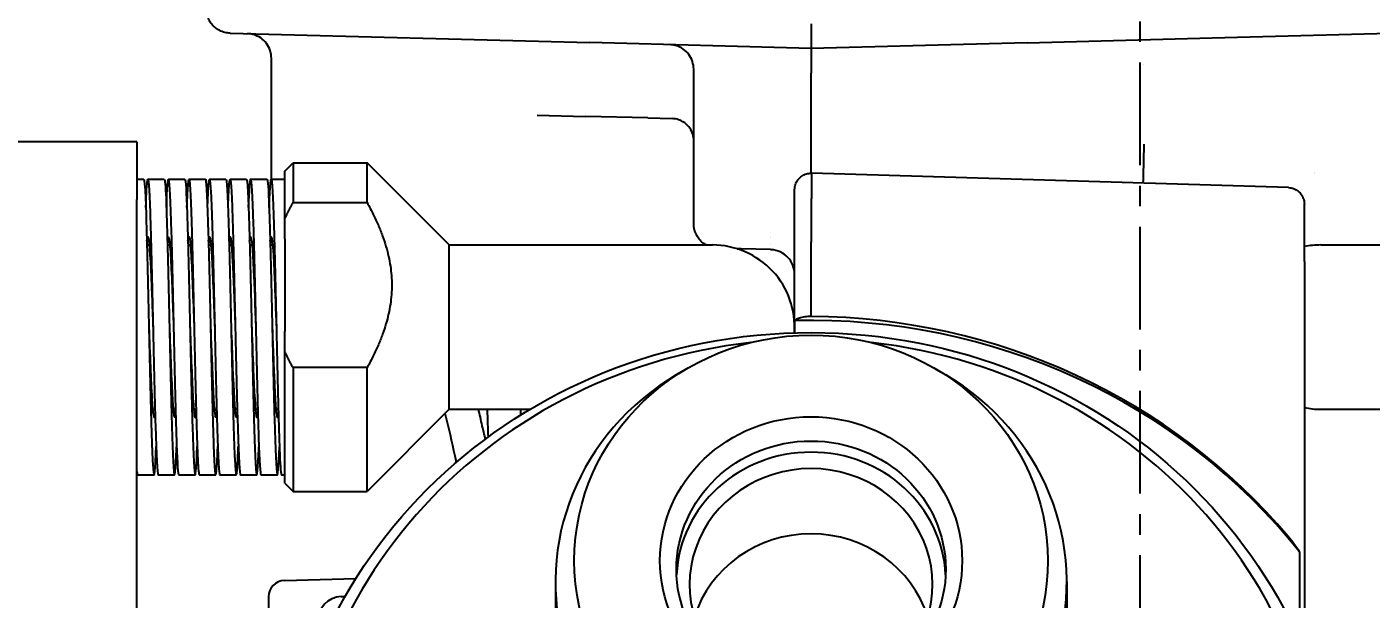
# Model space of a CAD drawing. Header units: millimetres. Extents: x 0 to 7722, y 0 to 5460.
# Drawn here: x 3299.9 to 3381.7, y 1548.6 to 1583.4 of the extents above; entities that cross this region are included whole.
import ezdxf

# ---------------------------------------------------------------- set-up
doc = ezdxf.new("R2010")
doc.units = ezdxf.units.MM
doc.header["$LTSCALE"] = 5
doc.linetypes.add('CENTER', pattern=[2, 1.25, -0.25, 0.25, -0.25])
doc.layers.get('0').update_dxf_attribs({"linetype": 'CONTINUOUS'})
doc.layers.get('Defpoints').update_dxf_attribs({"linetype": 'CONTINUOUS'})
doc.layers.add('1', color=1, linetype='CENTER')
doc.styles.add('DIM', font='romans.shx', dxfattribs={"width": 0.85})
doc.dimstyles.new('KOCPSM$0', dxfattribs={"dimtxt": 3, "dimasz": 2.5, "dimexe": 0.8, "dimexo": 0.8, "dimgap": 0.8, "dimtad": 1, "dimdsep": 46, "dimtxsty": 'DIM', "dimblk": 'CLOSEDBLANK', "dimcen": 0, "dimclrd": 4, "dimclre": 4, "dimclrt": 7, "dimazin": 2, "dimtfac": 1, "dimtmove": 0, "dimatfit": 3, "dimldrblk": 'CLOSEDBLANK', "dimfxl": 1, "dimarcsym": 0})

# ---------------------------------------------------------------- blocks, each defined once
blk = doc.blocks.new('_ClosedBlank')
at = {"color": 0, "linetype": 'ByBlock', "lineweight": -2}
for p, q in [((-1, 0.1667), (0, 0)), ((-1, 0.1667), (-1, -0.1667)), ((0, 0), (-1, -0.1667))]:
    blk.add_line(p, q, dxfattribs=at)
blk = doc.blocks.new('*D14')
at = {"color": 4, "linetype": 'ByBlock', "lineweight": -2, "transparency": 16777216}
for p, q in [((3347.846, 1689.229), (2785.133, 1689.229)), ((2797.133, 572.394), (2797.133, 1651.729)), ((3030.632, 534.894), (2785.133, 534.894))]:
    blk.add_line(p, q, dxfattribs=at)
at = {"layer": 'Defpoints', "color": 0, "transparency": 16777216}
for p in [(2797.133, 1689.229), (3359.846, 1689.229), (3042.632, 534.894)]:
    blk.add_point(p, dxfattribs=at)
at = {"color": 4, "lineweight": -2, "transparency": 16777216, "xscale": 37.5, "yscale": 37.5, "zscale": 37.5}
for p, rotation in [((2797.133, 1689.229), 90), ((2797.133, 534.894), 270)]:
    blk.add_blockref('_ClosedBlank', p, dxfattribs=dict(at, rotation=rotation))
at = {"color": 7, "transparency": 16777216, "insert": (2750.848, 1112.061), "char_height": 45, "attachment_point": 5, "rotation": 90, "style": 'DIM'}
blk.add_mtext('(1154.33)', dxfattribs=at)

msp = doc.modelspace()

# ---------------------------------------------------------------- linework, layer by layer
for p, q in [((3347.632, 1583.579), (3347.632, 1582.089)), ((3312.309, 1583.014), (3334.174, 1582.441)), ((3360.772, 1582.433), (3372.028, 1582.727)), ((3372.028, 1582.727), (3397.64, 1583.398)), ((3347.632, 1582.089), (3334.174, 1582.441)), ((3360.772, 1582.433), (3347.632, 1582.089)), ((3314.808, 1574.117), (3314.808, 1581.487)), ((3340.494, 1571.417), (3340.494, 1580.814)), ((3347.632, 1576.818), (3347.632, 1580.588)), ((3330.972, 1578.025), (3333.915, 1577.948)), ((3337.696, 1577.849), (3333.915, 1577.948)), ((3337.696, 1577.849), (3339.185, 1577.81)), ((3306.632, 1576.389), (3288.632, 1576.389)), ((3306.632, 1576.389), (3306.632, 1572.893)), ((3315.632, 1574.617), (3316.132, 1575.117)), ((3315.632, 1571.72), (3315.632, 1574.617)), ((3316.132, 1575.117), (3320.632, 1575.117)), ((3316.132, 1575.117), (3316.132, 1572.697)), ((3320.632, 1572.697), (3320.632, 1575.117)), ((3325.632, 1570.117), (3320.632, 1575.117)), ((3306.632, 1574.117), (3307.05, 1574.117)), ((3307.3, 1574.117), (3308.3, 1574.117)), ((3308.55, 1574.117), (3309.55, 1574.117)), ((3309.8, 1574.117), (3310.8, 1574.117)), ((3311.05, 1574.117), (3312.05, 1574.117)), ((3312.3, 1574.117), (3313.3, 1574.117)), ((3313.55, 1574.117), (3314.55, 1574.117)), ((3314.8, 1574.117), (3315.632, 1574.117)), ((3347.627, 1574.49), (3347.652, 1574.49)), ((3376.663, 1573.613), (3347.652, 1574.49)), ((3306.632, 1488.012), (3306.632, 1572.893)), ((3346.632, 1569.993), (3346.632, 1573.49)), ((3316.132, 1572.697), (3320.632, 1572.697)), ((3377.632, 1569.117), (3377.632, 1572.613)), ((3315.632, 1570.495), (3315.632, 1571.72)), ((3315.632, 1570.495), (3315.632, 1564.852)), ((3307.245, 1570.117), (3307.385, 1570.117)), ((3308.495, 1570.117), (3308.635, 1570.117)), ((3309.745, 1570.117), (3309.885, 1570.117)), ((3310.995, 1570.117), (3311.135, 1570.117)), ((3312.245, 1570.117), (3312.385, 1570.117)), ((3313.495, 1570.117), (3313.635, 1570.117)), ((3314.745, 1570.117), (3314.885, 1570.117)), ((3325.632, 1560.117), (3325.632, 1570.117)), ((3325.632, 1570.117), (3341.632, 1570.117)), ((3343.135, 1569.886), (3343.376, 1569.88)), ((3345.172, 1569.833), (3343.376, 1569.88)), ((3346.632, 1564.769), (3346.632, 1569.993)), ((3347.632, 1570.294), (3347.632, 1570.295)), ((3347.632, 1565.764), (3347.632, 1570.294)), ((3378.632, 1570.117), (3393.632, 1570.117)), ((3377.632, 1569.117), (3377.632, 1545.831)), ((3315.632, 1563.627), (3315.632, 1564.852)), ((3346.653, 1564.77), (3346.653, 1565.511)), ((3315.632, 1555.617), (3315.632, 1563.627)), ((3320.632, 1562.649), (3316.132, 1562.649)), ((3316.132, 1562.649), (3316.132, 1555.117)), ((3320.632, 1555.117), (3320.632, 1562.649)), ((3340.043, 1562.567), (3339.437, 1562.209)), ((3355.222, 1562.567), (3355.828, 1562.209)), ((3307.589, 1560.117), (3307.73, 1560.117)), ((3308.839, 1560.117), (3308.98, 1560.117)), ((3310.089, 1560.117), (3310.23, 1560.117)), ((3311.339, 1560.117), (3311.48, 1560.117)), ((3312.589, 1560.117), (3312.73, 1560.117)), ((3313.839, 1560.117), (3313.98, 1560.117)), ((3315.089, 1560.117), (3315.23, 1560.117)), ((3325.632, 1560.117), (3320.632, 1555.117)), ((3325.632, 1560.117), (3330.554, 1560.117)), ((3378.632, 1560.117), (3393.632, 1560.117)), ((3306.675, 1556.117), (3307.675, 1556.117)), ((3307.925, 1556.117), (3308.925, 1556.117)), ((3309.175, 1556.117), (3310.175, 1556.117)), ((3310.425, 1556.117), (3311.425, 1556.117)), ((3311.675, 1556.117), (3312.675, 1556.117)), ((3312.925, 1556.117), (3313.925, 1556.117)), ((3314.175, 1556.117), (3315.175, 1556.117)), ((3315.425, 1556.117), (3315.632, 1556.117)), ((3315.632, 1555.617), (3316.132, 1555.117)), ((3316.132, 1555.117), (3320.632, 1555.117)), ((3377.34, 1551.43), (3377.34, 1546.044)), ((3315.606, 1549.695), (3319.951, 1549.808)), ((3332.082, 1549.606), (3332.082, 1516.853)), ((3363.182, 1549.606), (3363.182, 1545.34)), ((3314.632, 1548.695), (3314.632, 1547.143)), ((3319.054, 1548.712), (3319.303, 1548.725))]:
    msp.add_line(p, q)
for centre, radius, start, end in [((3378.982, 1575.329), 1.1, 228.50085, 228.50156), ((3341.632, 1565.117), 5, 356.00424, 90), ((3345.132, 1568.333), 1.5, 87, 88.5), ((3378.632, 1565.117), 5, 90, 101.53696), ((3378.632, 1565.117), 5, 258.46304, 270), ((3315.632, 1548.695), 1, 91.5, 180), ((3319.132, 1547.214), 1.5, 93, 180)]:
    msp.add_arc(centre, radius, start, end)
for centre, major_axis, ratio, start_param, end_param in [((3281.944, 1578.868), (85.935, 2.251), 0.017449, 6.282728, 6.283185), ((3376.254, 1581.338), (28.622, 0.752), 0.05239, 3.138848, 3.140217), ((3404.876, 1575.246), (57.243, -1.576), 0.052388, 3.143035, 3.143826), ((3367.905, 1576.261), (-0.091, -2.999), 0.008722, 4.71294, 5.629989), ((3347.632, 1568.489), (-0.005, 6), 0.002774, 0.000012, 0.000506), ((3376.632, 1567.611), (0.03, 6.002), 0.001461, 6.282655, 6.283149), ((3347.632, 1529.997), (37.25, 0), 0.953717, 0.647612, 1.597102), ((3347.632, 1530.238), (-37.193, -2.152), 0.953427, 4.65727, 4.657738), ((3347.632, 1530.238), (37.193, -2.152), 0.953427, 0.732859, 1.625915), ((3347.632, 1534.508), (31.326, 0), 0.953717, 1.687721, 7.737057), ((3347.632, 1549.606), (15.55, 0), 0.953717, 2.125937, 7.298841), ((3347.632, 1549.694), (-8.188, 0), 0.953717, 3.185276, 6.239502), ((3347.632, 1549.454), (7.391, 0), 0.953717, 5.350338, 10.357625), ((3347.632, 1545.484), (-7.391, 0), 0.953717, 3.427083, 5.997695)]:
    msp.add_ellipse(centre, major_axis=major_axis, ratio=ratio, start_param=start_param, end_param=end_param)
for centre, major_axis in [((3347.632, 1534.027), (32.25, 0)), ((3347.632, 1550.896), (14.4, 0)), ((3347.632, 1550.896), (9.188, 0)), ((3347.632, 1550.375), (8.188, 0))]:
    msp.add_ellipse(centre, major_axis=major_axis, ratio=0.953717)
for points, knots in [([(3312.309, 1583.014), (3312.252, 1583.015), (3312.195, 1583.02), (3312.083, 1583.036), (3312.028, 1583.047), (3311.869, 1583.087), (3311.768, 1583.126), (3311.578, 1583.221), (3311.489, 1583.279), (3311.326, 1583.41), (3311.251, 1583.485), (3311.119, 1583.647), (3311.061, 1583.736), (3310.965, 1583.922), (3310.927, 1584.021), (3310.866, 1584.249), (3310.848, 1584.382), (3310.848, 1584.513)], [0, 0, 0, 0, 0.0170714, 0.0170714, 0.0339252, 0.0339252, 0.0661714, 0.0661714, 0.0975943, 0.0975943, 0.1290171, 0.1290171, 0.16044, 0.16044, 0.1918628, 0.1918628, 0.2312667, 0.2312667, 0.2312667, 0.2312667]), ([(3314.808, 1581.487), (3314.808, 1581.649), (3314.781, 1581.813), (3314.679, 1582.117), (3314.603, 1582.262), (3314.411, 1582.516), (3314.293, 1582.629), (3314.031, 1582.811), (3313.884, 1582.881), (3313.669, 1582.944), (3313.606, 1582.958), (3313.478, 1582.979), (3313.413, 1582.985), (3313.348, 1582.986)], [0, 0, 0, 0, 0.0485765, 0.0485765, 0.0963438, 0.0963438, 0.1441402, 0.1441402, 0.1919355, 0.1919355, 0.2112252, 0.2112252, 0.2308434, 0.2308434, 0.2308434, 0.2308434]), ([(3340.494, 1580.814), (3340.494, 1580.976), (3340.467, 1581.14), (3340.365, 1581.444), (3340.289, 1581.589), (3340.097, 1581.843), (3339.979, 1581.957), (3339.717, 1582.138), (3339.57, 1582.209), (3339.355, 1582.272), (3339.292, 1582.286), (3339.164, 1582.306), (3339.099, 1582.312), (3339.034, 1582.314)], [0, 0, 0, 0, 0.0485767, 0.0485767, 0.0963443, 0.0963443, 0.1441407, 0.1441407, 0.1919358, 0.1919358, 0.2112224, 0.2112224, 0.2308375, 0.2308375, 0.2308375, 0.2308375]), ([(3347.632, 1582.089), (3347.632, 1582.089), (3347.633, 1582.079), (3347.634, 1582.06), (3347.634, 1582.041), (3347.635, 1582.012), (3347.636, 1581.975), (3347.637, 1581.937), (3347.638, 1581.891), (3347.639, 1581.837), (3347.639, 1581.782), (3347.64, 1581.719), (3347.641, 1581.65), (3347.642, 1581.512), (3347.642, 1581.345), (3347.641, 1581.165), (3347.64, 1580.985), (3347.638, 1580.788), (3347.632, 1580.59)], [0, 0, 0, 0, 0.125, 0.125, 0.125, 0.25, 0.25, 0.25, 0.375, 0.375, 0.375, 0.5, 0.5, 0.5, 0.75, 0.75, 0.75, 1, 1, 1, 1]), ([(3340.494, 1576.57), (3340.472, 1576.839), (3340.38, 1577.091), (3340.106, 1577.429), (3339.993, 1577.534), (3339.764, 1577.669), (3339.675, 1577.712), (3339.459, 1577.78), (3339.333, 1577.806), (3339.185, 1577.81)], [0.0337723, 0.0337723, 0.0337723, 0.0337723, 0.2487411, 0.2487411, 0.3542773, 0.3542773, 0.4100183, 0.4100183, 0.4682356, 0.4682356, 0.4682356, 0.4682356]), ([(3347.628, 1574.49), (3347.63, 1574.584), (3347.631, 1574.687), (3347.633, 1574.796), (3347.635, 1574.932), (3347.636, 1575.078), (3347.637, 1575.236), (3347.638, 1575.393), (3347.639, 1575.56), (3347.639, 1575.731), (3347.64, 1576.073), (3347.638, 1576.443), (3347.632, 1576.815)], [0.3993339, 0.3993339, 0.3993339, 0.3993339, 0.5, 0.5, 0.5, 0.625, 0.625, 0.625, 0.75, 0.75, 0.75, 1, 1, 1, 1]), ([(3307.05, 1574.108), (3307.072, 1574.11), (3307.093, 1573.956), (3307.115, 1573.642), (3307.169, 1572.863), (3307.222, 1571.115), (3307.276, 1568.916), (3307.329, 1566.718), (3307.383, 1564.099), (3307.437, 1561.84), (3307.49, 1559.582), (3307.544, 1557.714), (3307.597, 1556.792), (3307.651, 1555.871), (3307.705, 1555.909), (3307.758, 1556.895), (3307.772, 1557.151), (3307.786, 1557.469), (3307.8, 1557.84)], [16.013396, 16.013396, 16.013396, 16.013396, 16.340012, 16.340012, 16.340012, 17.148438, 17.148438, 17.148438, 17.956864, 17.956864, 17.956864, 18.765291, 18.765291, 18.765291, 19.573717, 19.573717, 19.573717, 19.783307, 19.783307, 19.783307, 19.783307]), ([(3307.175, 1572.391), (3307.209, 1573.281), (3307.242, 1573.867), (3307.276, 1574.051), (3307.329, 1574.345), (3307.383, 1573.615), (3307.437, 1572.077), (3307.49, 1570.539), (3307.544, 1568.215), (3307.597, 1565.797), (3307.651, 1563.378), (3307.705, 1560.899), (3307.758, 1559.096), (3307.812, 1557.294), (3307.866, 1556.193), (3307.919, 1556.121), (3307.921, 1556.119), (3307.923, 1556.117), (3307.925, 1556.118)], [21.668263, 21.668263, 21.668263, 21.668263, 22.174986, 22.174986, 22.174986, 22.983413, 22.983413, 22.983413, 23.791839, 23.791839, 23.791839, 24.600265, 24.600265, 24.600265, 25.408692, 25.408692, 25.408692, 25.438174, 25.438174, 25.438174, 25.438174]), ([(3308.3, 1574.109), (3308.334, 1574.105), (3308.368, 1573.718), (3308.402, 1572.968), (3308.455, 1571.783), (3308.509, 1569.706), (3308.562, 1567.357), (3308.616, 1565.008), (3308.67, 1562.419), (3308.723, 1560.36), (3308.777, 1558.302), (3308.83, 1556.802), (3308.884, 1556.307), (3308.938, 1555.812), (3308.991, 1556.329), (3309.045, 1557.704), (3309.047, 1557.748), (3309.048, 1557.792), (3309.05, 1557.836)], [22.296581, 22.296581, 22.296581, 22.296581, 22.807423, 22.807423, 22.807423, 23.615849, 23.615849, 23.615849, 24.424276, 24.424276, 24.424276, 25.232702, 25.232702, 25.232702, 26.041128, 26.041128, 26.041128, 26.066492, 26.066492, 26.066492, 26.066492]), ([(3308.425, 1572.396), (3308.471, 1573.607), (3308.517, 1574.229), (3308.562, 1574.1), (3308.616, 1573.948), (3308.67, 1572.769), (3308.723, 1570.914), (3308.777, 1569.058), (3308.83, 1566.552), (3308.884, 1564.141), (3308.938, 1561.73), (3308.991, 1559.448), (3309.045, 1557.973), (3309.088, 1556.78), (3309.132, 1556.129), (3309.175, 1556.121)], [27.951448, 27.951448, 27.951448, 27.951448, 28.642397, 28.642397, 28.642397, 29.450824, 29.450824, 29.450824, 30.25925, 30.25925, 30.25925, 31.067677, 31.067677, 31.067677, 31.721359, 31.721359, 31.721359, 31.721359]), ([(3309.55, 1574.115), (3309.596, 1574.107), (3309.642, 1573.365), (3309.688, 1572.029), (3309.742, 1570.476), (3309.795, 1568.142), (3309.849, 1565.723), (3309.903, 1563.303), (3309.956, 1560.83), (3310.01, 1559.041), (3310.064, 1557.252), (3310.117, 1556.171), (3310.171, 1556.119), (3310.214, 1556.078), (3310.257, 1556.702), (3310.3, 1557.84)], [28.579767, 28.579767, 28.579767, 28.579767, 29.274834, 29.274834, 29.274834, 30.08326, 30.08326, 30.08326, 30.891687, 30.891687, 30.891687, 31.700113, 31.700113, 31.700113, 32.349678, 32.349678, 32.349678, 32.349678]), ([(3309.675, 1572.398), (3309.679, 1572.516), (3309.684, 1572.629), (3309.688, 1572.735), (3309.742, 1574.027), (3309.795, 1574.437), (3309.849, 1573.845), (3309.903, 1573.252), (3309.956, 1571.664), (3310.01, 1569.554), (3310.064, 1567.444), (3310.117, 1564.841), (3310.171, 1562.519), (3310.224, 1560.197), (3310.278, 1558.188), (3310.332, 1557.091), (3310.363, 1556.454), (3310.394, 1556.129), (3310.425, 1556.127)], [34.234633, 34.234633, 34.234633, 34.234633, 34.301382, 34.301382, 34.301382, 35.109808, 35.109808, 35.109808, 35.918235, 35.918235, 35.918235, 36.726661, 36.726661, 36.726661, 37.535088, 37.535088, 37.535088, 38.004544, 38.004544, 38.004544, 38.004544]), ([(3310.8, 1574.116), (3310.805, 1574.117), (3310.809, 1574.11), (3310.814, 1574.095), (3310.868, 1573.923), (3310.921, 1572.725), (3310.975, 1570.857), (3311.029, 1568.988), (3311.082, 1566.476), (3311.136, 1564.067), (3311.189, 1561.659), (3311.243, 1559.387), (3311.297, 1557.928), (3311.35, 1556.469), (3311.404, 1555.843), (3311.457, 1556.237), (3311.488, 1556.463), (3311.519, 1557.026), (3311.55, 1557.844)], [34.862952, 34.862952, 34.862952, 34.862952, 34.933818, 34.933818, 34.933818, 35.742245, 35.742245, 35.742245, 36.550671, 36.550671, 36.550671, 37.359098, 37.359098, 37.359098, 38.167524, 38.167524, 38.167524, 38.632863, 38.632863, 38.632863, 38.632863]), ([(3310.925, 1572.393), (3310.942, 1572.838), (3310.958, 1573.207), (3310.975, 1573.484), (3311.029, 1574.378), (3311.082, 1574.307), (3311.136, 1573.294), (3311.189, 1572.281), (3311.243, 1570.338), (3311.297, 1568.045), (3311.35, 1565.751), (3311.404, 1563.139), (3311.457, 1560.984), (3311.511, 1558.83), (3311.565, 1557.163), (3311.618, 1556.481), (3311.637, 1556.24), (3311.656, 1556.123), (3311.675, 1556.126)], [40.517819, 40.517819, 40.517819, 40.517819, 40.768793, 40.768793, 40.768793, 41.577219, 41.577219, 41.577219, 42.385646, 42.385646, 42.385646, 43.194072, 43.194072, 43.194072, 44.002499, 44.002499, 44.002499, 44.28773, 44.28773, 44.28773, 44.28773]), ([(3312.05, 1574.11), (3312.067, 1574.113), (3312.084, 1574.019), (3312.101, 1573.826), (3312.154, 1573.214), (3312.208, 1571.609), (3312.262, 1569.49), (3312.315, 1567.37), (3312.369, 1564.764), (3312.422, 1562.448), (3312.476, 1560.132), (3312.53, 1558.137), (3312.583, 1557.058), (3312.637, 1555.978), (3312.69, 1555.829), (3312.744, 1556.654), (3312.763, 1556.941), (3312.781, 1557.345), (3312.8, 1557.842)], [41.146137, 41.146137, 41.146137, 41.146137, 41.40123, 41.40123, 41.40123, 42.209656, 42.209656, 42.209656, 43.018082, 43.018082, 43.018082, 43.826509, 43.826509, 43.826509, 44.634935, 44.634935, 44.634935, 44.916048, 44.916048, 44.916048, 44.916048]), ([(3312.175, 1572.39), (3312.204, 1573.157), (3312.233, 1573.699), (3312.262, 1573.95), (3312.315, 1574.416), (3312.369, 1573.867), (3312.422, 1572.467), (3312.476, 1571.067), (3312.53, 1568.835), (3312.583, 1566.436), (3312.637, 1564.037), (3312.69, 1561.504), (3312.744, 1559.59), (3312.798, 1557.676), (3312.851, 1556.408), (3312.905, 1556.163), (3312.912, 1556.133), (3312.918, 1556.118), (3312.925, 1556.119)], [46.801004, 46.801004, 46.801004, 46.801004, 47.236204, 47.236204, 47.236204, 48.044631, 48.044631, 48.044631, 48.853057, 48.853057, 48.853057, 49.661483, 49.661483, 49.661483, 50.46991, 50.46991, 50.46991, 50.570915, 50.570915, 50.570915, 50.570915]), ([(3313.3, 1574.108), (3313.329, 1574.106), (3313.358, 1573.823), (3313.387, 1573.263), (3313.441, 1572.231), (3313.495, 1570.274), (3313.548, 1567.975), (3313.602, 1565.675), (3313.655, 1563.064), (3313.709, 1560.919), (3313.763, 1558.773), (3313.816, 1557.124), (3313.87, 1556.46), (3313.923, 1555.797), (3313.977, 1556.13), (3314.031, 1557.359), (3314.037, 1557.506), (3314.044, 1557.666), (3314.05, 1557.837)], [47.429322, 47.429322, 47.429322, 47.429322, 47.868641, 47.868641, 47.868641, 48.677067, 48.677067, 48.677067, 49.485493, 49.485493, 49.485493, 50.29392, 50.29392, 50.29392, 51.102346, 51.102346, 51.102346, 51.199234, 51.199234, 51.199234, 51.199234]), ([(3313.425, 1572.394), (3313.466, 1573.479), (3313.507, 1574.1), (3313.548, 1574.117), (3313.602, 1574.139), (3313.655, 1573.13), (3313.709, 1571.391), (3313.763, 1569.652), (3313.816, 1567.207), (3313.87, 1564.783), (3313.923, 1562.359), (3313.977, 1559.991), (3314.031, 1558.382), (3314.079, 1556.939), (3314.127, 1556.125), (3314.175, 1556.119)], [53.084189, 53.084189, 53.084189, 53.084189, 53.703615, 53.703615, 53.703615, 54.512042, 54.512042, 54.512042, 55.320468, 55.320468, 55.320468, 56.128894, 56.128894, 56.128894, 56.8541, 56.8541, 56.8541, 56.8541]), ([(3314.55, 1574.113), (3314.591, 1574.105), (3314.633, 1573.516), (3314.674, 1572.424), (3314.728, 1571.008), (3314.781, 1568.765), (3314.835, 1566.363), (3314.888, 1563.961), (3314.942, 1561.433), (3314.996, 1559.531), (3315.049, 1557.63), (3315.103, 1556.381), (3315.157, 1556.156), (3315.204, 1555.956), (3315.252, 1556.573), (3315.3, 1557.838)], [53.712508, 53.712508, 53.712508, 53.712508, 54.336052, 54.336052, 54.336052, 55.144478, 55.144478, 55.144478, 55.952904, 55.952904, 55.952904, 56.761331, 56.761331, 56.761331, 57.482419, 57.482419, 57.482419, 57.482419]), ([(3314.675, 1572.399), (3314.728, 1573.815), (3314.782, 1574.4), (3314.835, 1573.979), (3314.888, 1573.556), (3314.942, 1572.122), (3314.996, 1570.102), (3315.049, 1568.083), (3315.103, 1565.507), (3315.157, 1563.141), (3315.21, 1560.775), (3315.264, 1558.651), (3315.317, 1557.403), (3315.353, 1556.567), (3315.389, 1556.13), (3315.425, 1556.125)], [59.367375, 59.367375, 59.367375, 59.367375, 60.171026, 60.171026, 60.171026, 60.979453, 60.979453, 60.979453, 61.787879, 61.787879, 61.787879, 62.596305, 62.596305, 62.596305, 63.137286, 63.137286, 63.137286, 63.137286]), ([(3346.632, 1573.49), (3346.632, 1573.597), (3346.65, 1573.707), (3346.719, 1573.909), (3346.77, 1574.006), (3346.897, 1574.175), (3346.976, 1574.251), (3347.15, 1574.372), (3347.249, 1574.419), (3347.44, 1574.475), (3347.534, 1574.489), (3347.627, 1574.489)], [0, 0, 0, 0, 0.0323596, 0.0323596, 0.0642038, 0.0642038, 0.0960668, 0.0960668, 0.1279299, 0.1279299, 0.1558815, 0.1558815, 0.1558815, 0.1558815]), ([(3347.652, 1574.49), (3347.653, 1574.49), (3347.654, 1574.482), (3347.654, 1574.467), (3347.656, 1574.432), (3347.656, 1574.36), (3347.656, 1574.251), (3347.656, 1574.142), (3347.655, 1573.993), (3347.654, 1573.813), (3347.653, 1573.632), (3347.652, 1573.419), (3347.65, 1573.173), (3347.649, 1573.049), (3347.648, 1572.918), (3347.647, 1572.781), (3347.646, 1572.643), (3347.645, 1572.5), (3347.644, 1572.351), (3347.642, 1572.052), (3347.64, 1571.727), (3347.638, 1571.381), (3347.636, 1571.034), (3347.634, 1570.672), (3347.632, 1570.295)], [0.1945957, 0.1945957, 0.1945957, 0.1945957, 0.25, 0.25, 0.25, 0.375, 0.375, 0.375, 0.5, 0.5, 0.5, 0.625, 0.625, 0.625, 0.6875, 0.6875, 0.6875, 0.75, 0.75, 0.75, 0.875, 0.875, 0.875, 1, 1, 1, 1]), ([(3346.632, 1569.993), (3346.632, 1569.994), (3346.632, 1569.995), (3346.632, 1570.012), (3346.632, 1570.028), (3346.632, 1570.13), (3346.632, 1570.216), (3346.632, 1570.413), (3346.632, 1570.524), (3346.632, 1570.706), (3346.632, 1570.778), (3346.632, 1570.872), (3346.632, 1570.896), (3346.632, 1571.395), (3346.632, 1571.832), (3346.632, 1572.552), (3346.632, 1572.849), (3346.632, 1573.277), (3346.632, 1573.415), (3346.632, 1573.476), (3346.632, 1573.482), (3346.632, 1573.487), (3346.632, 1573.488), (3346.632, 1573.489), (3346.632, 1573.489), (3346.632, 1573.489), (3346.632, 1573.489), (3346.632, 1573.489), (3346.632, 1573.489), (3346.632, 1573.489), (3346.632, 1573.489), (3346.632, 1573.489)], [0.0007262, 0.0007262, 0.0007262, 0.0007262, 0.000971, 0.000971, 0.006066, 0.006066, 0.0332493, 0.0332493, 0.0695037, 0.0695037, 0.0936645, 0.0936645, 0.1017161, 0.1017161, 0.2649314, 0.2649314, 0.4238716, 0.4238716, 0.5831368, 0.5831368, 0.6118573, 0.6118573, 0.6226236, 0.6226236, 0.6306981, 0.6306981, 0.6308873, 0.6308873, 0.6310131, 0.6310131, 0.6310446, 0.6310446, 0.6310446, 0.6310446]), ([(3376.663, 1573.613), (3376.771, 1573.609), (3376.879, 1573.588), (3377.08, 1573.514), (3377.175, 1573.46), (3377.34, 1573.327), (3377.413, 1573.247), (3377.529, 1573.068), (3377.573, 1572.969), (3377.621, 1572.784), (3377.632, 1572.698), (3377.632, 1572.613)], [0.0000063, 0.0000063, 0.0000063, 0.0000063, 0.0323636, 0.0323636, 0.0642106, 0.0642106, 0.0960755, 0.0960755, 0.1279387, 0.1279387, 0.1534195, 0.1534195, 0.1534195, 0.1534195]), ([(3341.245, 1570.117), (3341.178, 1570.156), (3341.114, 1570.2), (3340.972, 1570.314), (3340.897, 1570.389), (3340.765, 1570.551), (3340.707, 1570.64), (3340.611, 1570.826), (3340.573, 1570.925), (3340.512, 1571.153), (3340.494, 1571.285), (3340.494, 1571.417)], [0.074464, 0.074464, 0.074464, 0.074464, 0.0975937, 0.0975937, 0.1290165, 0.1290165, 0.1604394, 0.1604394, 0.1918622, 0.1918622, 0.2312661, 0.2312661, 0.2312661, 0.2312661]), ([(3307.239, 1570.352), (3307.279, 1570.685), (3307.32, 1570.701), (3307.36, 1570.368), (3307.421, 1569.87), (3307.481, 1568.598), (3307.542, 1567.026), (3307.565, 1566.417), (3307.589, 1565.767), (3307.612, 1565.118)], [21.98902, 21.98902, 21.98902, 21.98902, 22.598664, 22.598664, 22.598664, 23.513009, 23.513009, 23.513009, 23.867378, 23.867378, 23.867378, 23.867378]), ([(3308.489, 1570.355), (3308.537, 1570.751), (3308.585, 1570.683), (3308.633, 1570.141), (3308.694, 1569.458), (3308.755, 1568.039), (3308.815, 1566.409), (3308.831, 1565.987), (3308.847, 1565.553), (3308.862, 1565.118)], [28.272205, 28.272205, 28.272205, 28.272205, 28.999084, 28.999084, 28.999084, 29.913429, 29.913429, 29.913429, 30.150563, 30.150563, 30.150563, 30.150563]), ([(3309.739, 1570.358), (3309.795, 1570.821), (3309.851, 1570.636), (3309.907, 1569.844), (3309.967, 1568.988), (3310.028, 1567.44), (3310.089, 1565.775), (3310.097, 1565.557), (3310.105, 1565.337), (3310.112, 1565.118)], [34.555391, 34.555391, 34.555391, 34.555391, 35.399504, 35.399504, 35.399504, 36.313849, 36.313849, 36.313849, 36.433748, 36.433748, 36.433748, 36.433748]), ([(3310.989, 1570.359), (3310.992, 1570.385), (3310.995, 1570.41), (3310.998, 1570.432), (3311.059, 1570.864), (3311.119, 1570.503), (3311.18, 1569.483), (3311.241, 1568.464), (3311.301, 1566.808), (3311.362, 1565.132), (3311.362, 1565.127), (3311.362, 1565.122), (3311.362, 1565.117)], [40.838576, 40.838576, 40.838576, 40.838576, 40.885578, 40.885578, 40.885578, 41.799924, 41.799924, 41.799924, 42.714269, 42.714269, 42.714269, 42.716933, 42.716933, 42.716933, 42.716933]), ([(3312.239, 1570.356), (3312.25, 1570.449), (3312.261, 1570.518), (3312.271, 1570.561), (3312.332, 1570.8), (3312.393, 1570.23), (3312.453, 1569.062), (3312.506, 1568.04), (3312.559, 1566.581), (3312.612, 1565.117)], [47.121761, 47.121761, 47.121761, 47.121761, 47.285998, 47.285998, 47.285998, 48.200344, 48.200344, 48.200344, 49.000119, 49.000119, 49.000119, 49.000119]), ([(3313.489, 1570.353), (3313.507, 1570.511), (3313.526, 1570.602), (3313.545, 1570.616), (3313.605, 1570.659), (3313.666, 1569.887), (3313.727, 1568.587), (3313.772, 1567.616), (3313.817, 1566.366), (3313.862, 1565.116)], [53.404947, 53.404947, 53.404947, 53.404947, 53.686418, 53.686418, 53.686418, 54.600764, 54.600764, 54.600764, 55.283304, 55.283304, 55.283304, 55.283304]), ([(3314.739, 1570.35), (3314.765, 1570.573), (3314.792, 1570.661), (3314.818, 1570.595), (3314.879, 1570.442), (3314.939, 1569.479), (3315, 1568.064), (3315.038, 1567.188), (3315.075, 1566.152), (3315.112, 1565.117)], [59.688132, 59.688132, 59.688132, 59.688132, 60.086838, 60.086838, 60.086838, 61.001184, 61.001184, 61.001184, 61.566489, 61.566489, 61.566489, 61.566489]), ([(3343.377, 1569.88), (3343.377, 1569.88), (3343.377, 1569.88), (3343.376, 1569.88), (3343.376, 1569.88), (3343.375, 1569.88), (3343.374, 1569.88), (3343.367, 1569.88), (3343.361, 1569.88), (3343.341, 1569.881), (3343.326, 1569.881), (3343.271, 1569.883), (3343.231, 1569.884), (3343.173, 1569.885), (3343.154, 1569.886), (3343.135, 1569.886)], [0, 0, 0, 0, 0.00001882, 0.00001882, 0.0000941, 0.0000941, 0.00041107, 0.00041107, 0.00210161, 0.00210161, 0.00661016, 0.00661016, 0.01864121, 0.01864121, 0.02443785, 0.02443785, 0.02443785, 0.02443785]), ([(3346.632, 1568.333), (3346.632, 1568.523), (3346.595, 1568.713), (3346.524, 1568.889), (3346.454, 1569.065), (3346.351, 1569.228), (3346.221, 1569.366), (3346.09, 1569.504), (3345.932, 1569.615), (3345.76, 1569.695), (3345.588, 1569.774), (3345.401, 1569.821), (3345.211, 1569.831)], [-1, -1, -1, -1, -0.75, -0.75, -0.75, -0.5, -0.5, -0.5, -0.25, -0.25, -0.25, 0, 0, 0, 0]), ([(3347.615, 1565.764), (3347.495, 1565.763), (3347.367, 1565.755), (3347.127, 1565.722), (3347.014, 1565.698), (3346.837, 1565.641), (3346.76, 1565.605), (3346.684, 1565.549), (3346.665, 1565.53), (3346.653, 1565.511)], [0.1524225, 0.1524225, 0.1524225, 0.1524225, 0.1883531, 0.1883531, 0.2260237, 0.2260237, 0.2636943, 0.2636943, 0.2817652, 0.2817652, 0.2817652, 0.2817652]), ([(3307.362, 1565.117), (3307.422, 1563.464), (3307.482, 1561.827), (3307.542, 1560.801), (3307.603, 1559.762), (3307.663, 1559.375), (3307.724, 1559.783), (3307.728, 1559.81), (3307.732, 1559.841), (3307.736, 1559.876)], [17.584192, 17.584192, 17.584192, 17.584192, 18.486461, 18.486461, 18.486461, 19.400807, 19.400807, 19.400807, 19.46255, 19.46255, 19.46255, 19.46255]), ([(3308.612, 1565.117), (3308.619, 1564.924), (3308.626, 1564.732), (3308.633, 1564.54), (3308.694, 1562.873), (3308.755, 1561.31), (3308.815, 1560.432), (3308.872, 1559.607), (3308.929, 1559.404), (3308.986, 1559.876)], [23.867378, 23.867378, 23.867378, 23.867378, 23.972535, 23.972535, 23.972535, 24.886881, 24.886881, 24.886881, 25.745735, 25.745735, 25.745735, 25.745735]), ([(3309.862, 1565.116), (3309.877, 1564.709), (3309.892, 1564.302), (3309.907, 1563.904), (3309.967, 1562.269), (3310.028, 1560.832), (3310.089, 1560.127), (3310.138, 1559.556), (3310.187, 1559.476), (3310.236, 1559.879)], [30.150563, 30.150563, 30.150563, 30.150563, 30.372955, 30.372955, 30.372955, 31.287301, 31.287301, 31.287301, 32.02892, 32.02892, 32.02892, 32.02892]), ([(3311.112, 1565.117), (3311.135, 1564.494), (3311.158, 1563.872), (3311.18, 1563.285), (3311.241, 1561.705), (3311.301, 1560.413), (3311.362, 1559.891), (3311.403, 1559.534), (3311.445, 1559.542), (3311.486, 1559.883)], [36.433748, 36.433748, 36.433748, 36.433748, 36.773375, 36.773375, 36.773375, 37.687721, 37.687721, 37.687721, 38.312106, 38.312106, 38.312106, 38.312106]), ([(3312.362, 1565.117), (3312.393, 1564.28), (3312.423, 1563.443), (3312.453, 1562.691), (3312.514, 1561.187), (3312.575, 1560.059), (3312.635, 1559.727), (3312.669, 1559.542), (3312.703, 1559.605), (3312.736, 1559.885)], [42.716933, 42.716933, 42.716933, 42.716933, 43.173795, 43.173795, 43.173795, 44.088141, 44.088141, 44.088141, 44.595291, 44.595291, 44.595291, 44.595291]), ([(3313.612, 1565.118), (3313.651, 1564.066), (3313.689, 1563.014), (3313.727, 1562.13), (3313.787, 1560.723), (3313.848, 1559.774), (3313.909, 1559.636), (3313.934, 1559.577), (3313.96, 1559.666), (3313.986, 1559.884)], [49.000119, 49.000119, 49.000119, 49.000119, 49.574215, 49.574215, 49.574215, 50.488561, 50.488561, 50.488561, 50.878476, 50.878476, 50.878476, 50.878476]), ([(3314.862, 1565.118), (3314.908, 1563.853), (3314.954, 1562.587), (3315, 1561.611), (3315.061, 1560.319), (3315.121, 1559.562), (3315.182, 1559.621), (3315.2, 1559.638), (3315.218, 1559.728), (3315.236, 1559.882)], [55.283304, 55.283304, 55.283304, 55.283304, 55.974635, 55.974635, 55.974635, 56.888981, 56.888981, 56.888981, 57.161662, 57.161662, 57.161662, 57.161662]), ([(3326.057, 1556.887), (3326.033, 1557.014), (3326.008, 1557.141), (3325.805, 1558.128), (3325.594, 1558.97), (3325.376, 1559.861)], [0.336372, 0.336372, 0.336372, 0.336372, 0.3878097, 0.3878097, 0.7388555, 0.7388555, 0.7388555, 0.7388555]), ([(3327.38, 1560.117), (3327.459, 1559.788), (3327.537, 1559.461), (3327.681, 1558.854), (3327.748, 1558.572), (3327.812, 1558.289)], [0.5398828, 0.5398828, 0.5398828, 0.5398828, 0.6695064, 0.6695064, 0.7830992, 0.7830992, 0.7830992, 0.7830992]), ([(3377.34, 1551.43), (3377.251, 1551.569), (3377.149, 1551.717), (3376.913, 1552.038), (3376.777, 1552.21), (3376.65, 1552.362)], [0.4841583, 0.4841583, 0.4841583, 0.4841583, 0.5349421, 0.5349421, 0.595398, 0.595398, 0.595398, 0.595398])]:
    msp.add_open_spline(points, degree=3, knots=knots)
for points, weights in [([(3315.632, 1571.72), (3315.856, 1572.196), (3316.132, 1572.697)], [1, 1.00138486585, 1]), ([(3320.632, 1572.697), (3323.407, 1567.673), (3320.632, 1562.649)], [1, 1.17647058824, 1]), ([(3316.132, 1562.649), (3315.856, 1563.151), (3315.632, 1563.627)], [1, 1.00138486585, 1])]:
    msp.add_rational_spline(points, weights, degree=2)
for points in [[(3345.182, 1570.58), (3345.182, 1570.58), (3345.182, 1570.58), (3345.182, 1570.58)], [(3345.192, 1570.905), (3345.192, 1570.905), (3345.192, 1570.905), (3345.192, 1570.905)], [(3345.179, 1570.216), (3345.179, 1570.216), (3345.179, 1570.216), (3345.179, 1570.216)], [(3328.01, 1558.435), (3327.992, 1558.95), (3327.974, 1559.493), (3327.957, 1560.117)], [(3329.958, 1560.117), (3329.961, 1559.995), (3329.965, 1559.876), (3329.968, 1559.76)], [(3306.632, 1556.322), (3306.647, 1556.186), (3306.661, 1556.121), (3306.675, 1556.123)]]:
    msp.add_open_spline(points, degree=3)
at = {"layer": '1'}
msp.add_line((3367.632, 1691.229), (3367.632, 532.894), dxfattribs=at)

# ---------------------------------------------------------------- dimensions: what is measured, and where the dimension line sits
dim = msp.add_linear_dim(base=(2797.1334, 1689.2285), p1=(3042.6325, 534.8936), p2=(3359.8458, 1689.2285), angle=90, text='(<>)', dimstyle='KOCPSM$0', override={"dimscale": 15, "dimfxl": 0.8, "dimarcsym": 1})
dim.commit()
dim.dimension.update_dxf_attribs({"geometry": '*D14', "text_midpoint": (2750.8477, 1112.0611)})

doc.saveas('drawing.dxf')
